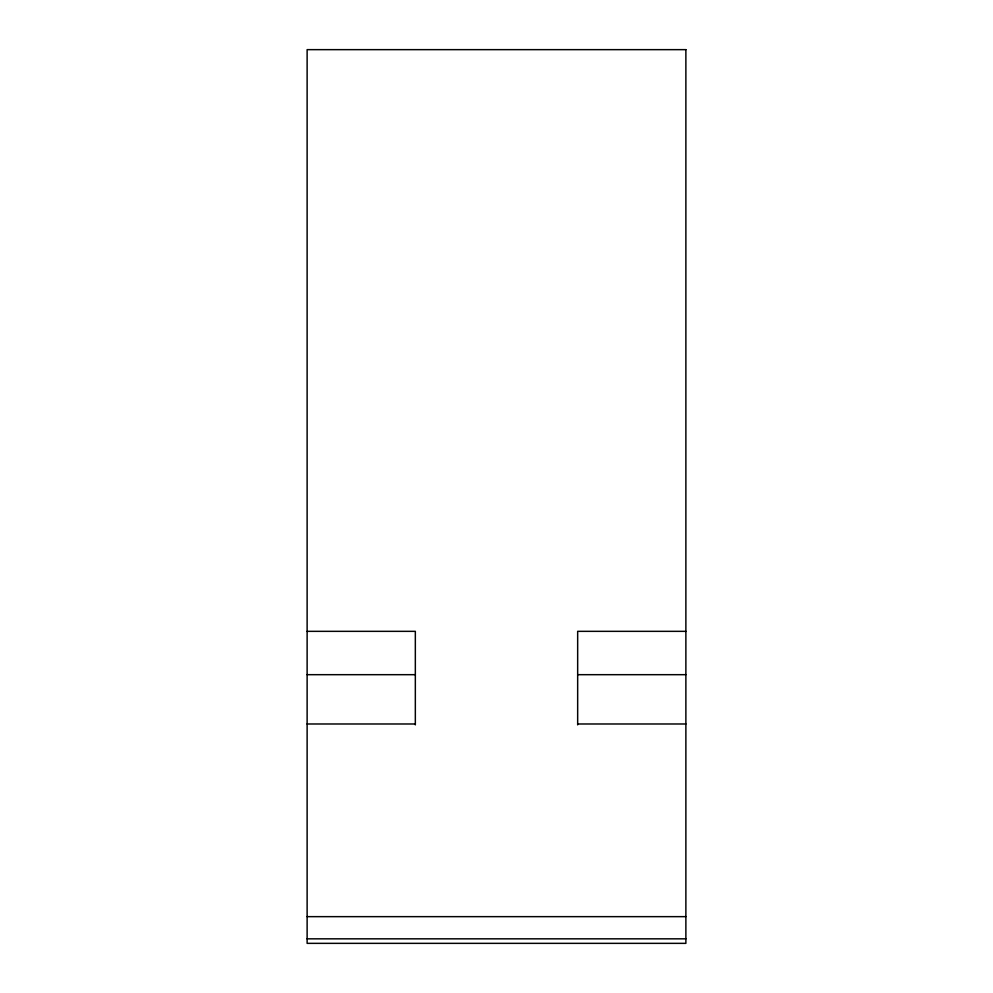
<?xml version="1.0" encoding="UTF-8"?>
<svg xmlns="http://www.w3.org/2000/svg" width="993" height="993" viewBox="0 0 993 993"><rect width="100%" height="100%" fill="white"/><g stroke="black" fill="none" stroke-linecap="round" stroke-linejoin="round"><path stroke-width="1.49" d="M307.122 631.337L415.335 631.337L415.335 724.878M685.878 631.337L577.665 631.337L577.665 724.878M307.122 674.681L415.335 674.681M577.665 674.681L685.878 674.681M307.122 723.984L415.335 723.984M577.665 723.984L685.878 723.984M307.122 916.651L685.878 916.651M307.122 938.832L685.878 938.832M685.878 49.65L307.122 49.65L307.122 943.35L685.878 943.35L685.878 49.65"/></g></svg>
